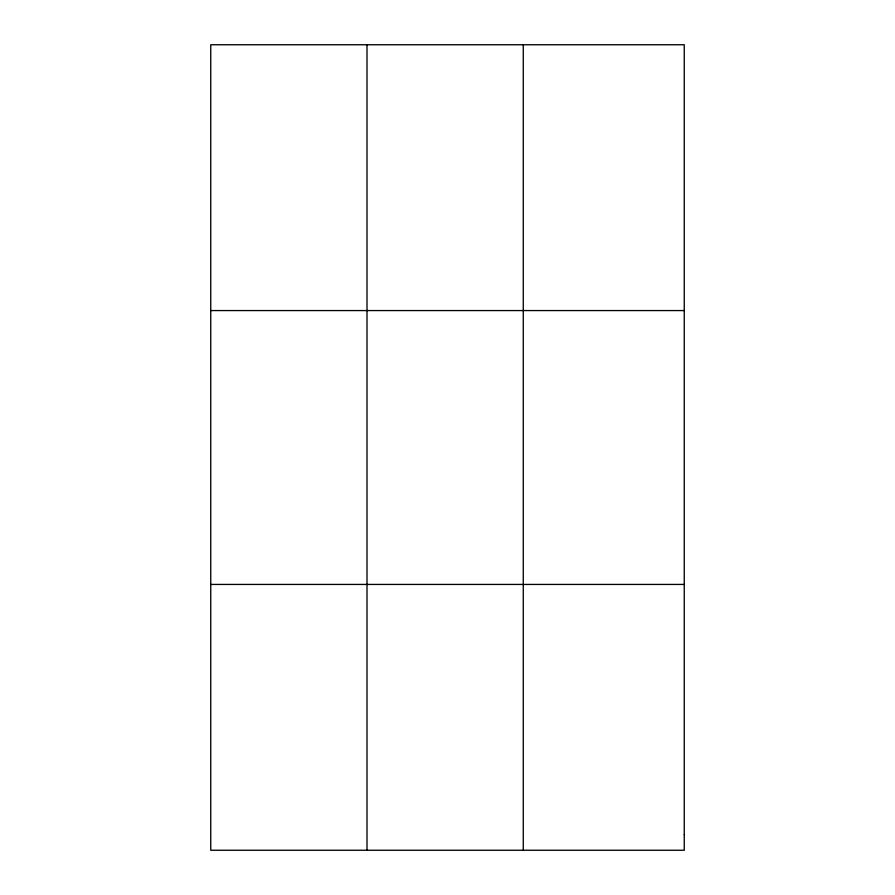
<?xml version="1.0" encoding="UTF-8"?>
<svg xmlns="http://www.w3.org/2000/svg" width="895" height="895" viewBox="0 0 895 895"><rect width="100%" height="100%" fill="white"/><g stroke="black" fill="none" stroke-linecap="round" stroke-linejoin="round"><path stroke-width="1.34" d="M367.006 44.75L367.006 850.25M523.262 44.75L523.262 850.25M210.75 310.565L684.25 310.565M210.75 584.435L684.25 584.435M684.25 834.61L684.25 850.25L210.75 850.25L210.75 44.75L684.25 44.75L684.25 834.61"/></g></svg>
